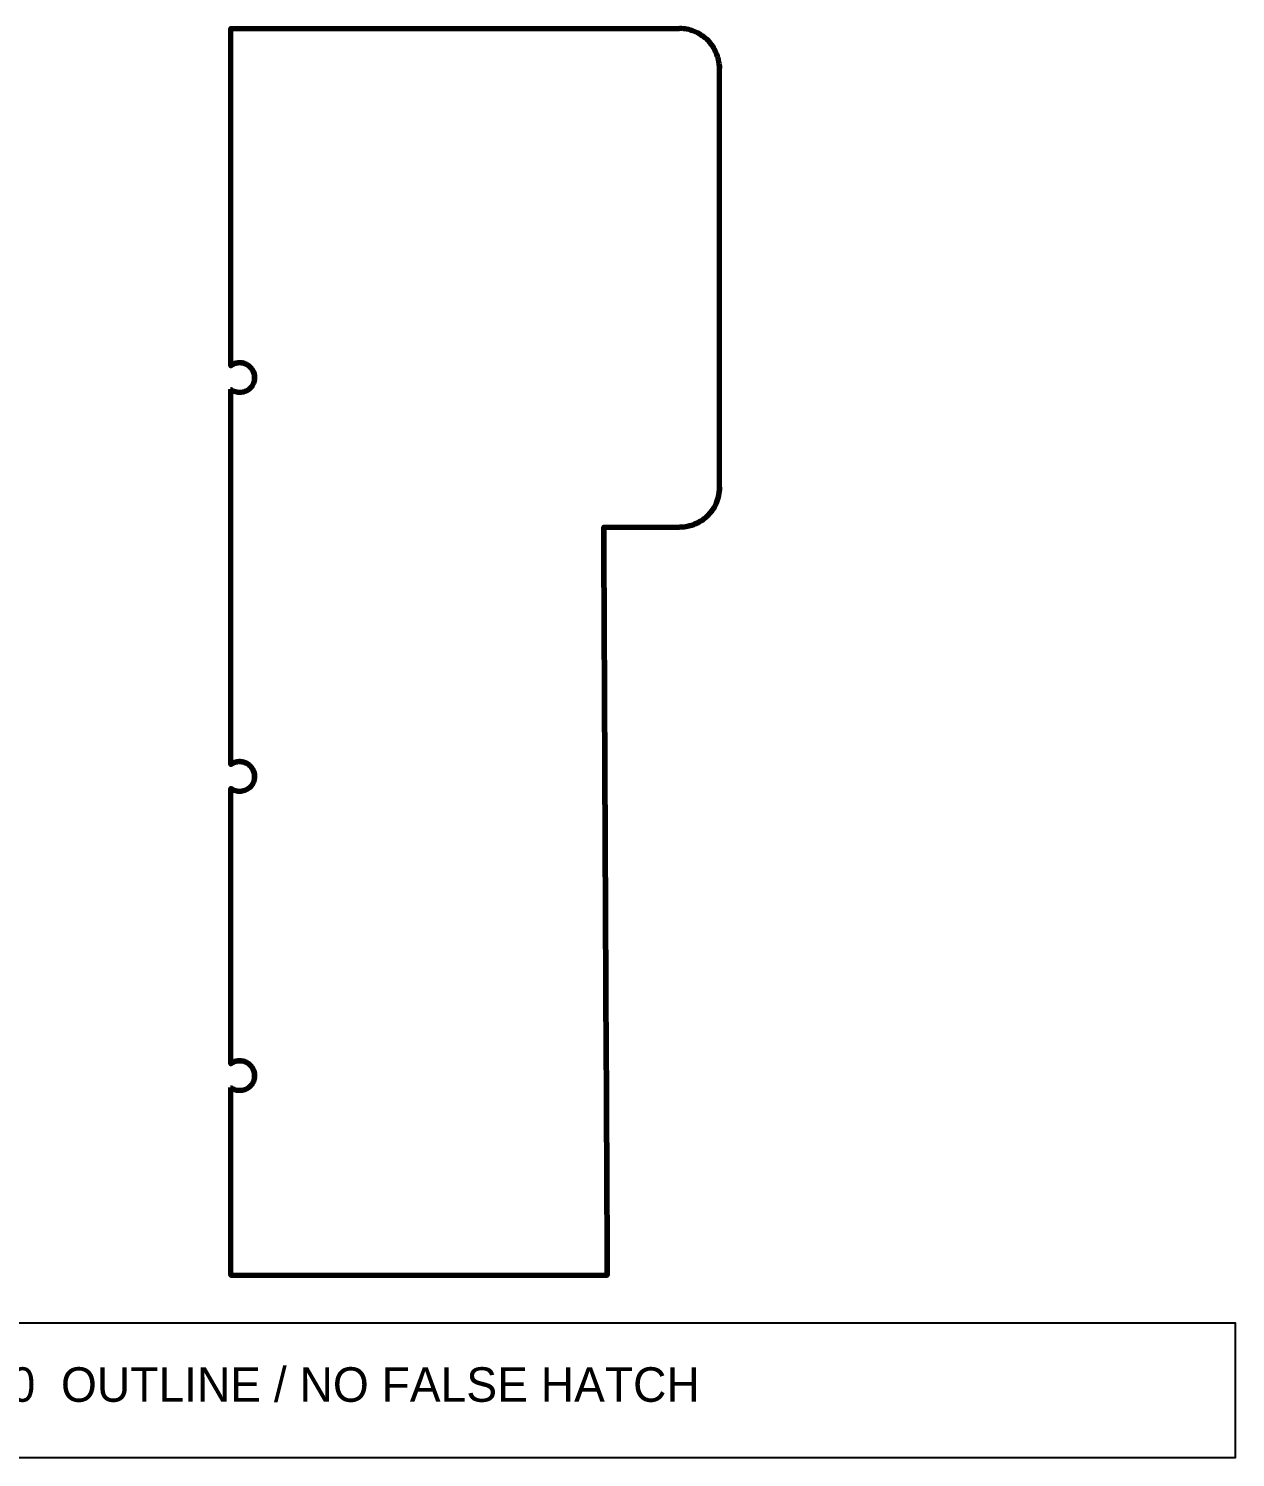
# Model space of a CAD drawing. Header units: millimetres. Extents: x 10 to 410, y 10 to 287.
# Drawn here: x 77.1 to 140, y 91 to 165.5 of the extents above; entities that cross this region are included whole.
import ezdxf
from ezdxf.enums import TextEntityAlignment as Align

# ---------------------------------------------------------------- set-up
doc = ezdxf.new("R2010")
doc.units = ezdxf.units.MM
doc.layers.add('SECTION', color=1, linetype='CONTINUOUS', lineweight=70)
doc.layers.add('TITLE_BLOCK', color=7, linetype='CONTINUOUS', lineweight=25)

msp = doc.modelspace()

# ---------------------------------------------------------------- linework, layer by layer
at = {"layer": 'SECTION'}
for points in [[(87.62, 165.496), (87.62, 165.496), (87.62, 165.496), (87.619, 165.496), (87.619, 165.495), (87.619, 165.495), (87.619, 165.495), (87.619, 165.495), (87.619, 165.495), (87.619, 165.495), (87.619, 165.495), (87.619, 165.495), (87.619, 165.495), (87.619, 165.495), (87.619, 165.495), (87.619, 165.495), (87.619, 165.495), (87.619, 165.495), (87.619, 165.495), (87.619, 165.495), (87.619, 165.495), (87.619, 165.495), (87.619, 165.495), (87.619, 165.495), (87.619, 165.495), (87.619, 165.495), (87.619, 165.495), (87.619, 165.495), (87.619, 165.495), (87.619, 165.495), (87.619, 165.495), (87.619, 165.495)], [(87.619, 147.921), (87.619, 148.487), (87.619, 149.054), (87.619, 149.621), (87.619, 150.188), (87.619, 150.755), (87.619, 151.322), (87.619, 151.889), (87.619, 152.456), (87.619, 153.023), (87.619, 153.59), (87.619, 154.157), (87.619, 154.724), (87.619, 155.29), (87.619, 155.857), (87.619, 156.424), (87.619, 156.991), (87.619, 157.558), (87.619, 158.125), (87.619, 158.692), (87.619, 159.259), (87.619, 159.826), (87.619, 160.393), (87.619, 160.96), (87.619, 161.527), (87.619, 162.094), (87.619, 162.66), (87.619, 163.227), (87.619, 163.794), (87.619, 164.361), (87.619, 164.928), (87.619, 165.495)], [(87.62, 165.499), (88.374, 165.499), (89.129, 165.499), (89.884, 165.499), (90.639, 165.499), (91.394, 165.499), (92.149, 165.499), (92.904, 165.499), (93.659, 165.499), (94.413, 165.499), (95.168, 165.499), (95.923, 165.499), (96.678, 165.499), (97.433, 165.499), (98.188, 165.499), (98.943, 165.498), (99.698, 165.498), (100.452, 165.498), (101.207, 165.498), (101.962, 165.498), (102.717, 165.498), (103.472, 165.498), (104.227, 165.498), (104.982, 165.498), (105.737, 165.498), (106.491, 165.498), (107.246, 165.498), (108.001, 165.498), (108.756, 165.498), (109.511, 165.498), (110.266, 165.498), (111.021, 165.498)], [(87.62, 147.924), (87.62, 148.491), (87.62, 149.058), (87.62, 149.625), (87.62, 150.192), (87.62, 150.759), (87.62, 151.326), (87.62, 151.893), (87.62, 152.46), (87.62, 153.027), (87.62, 153.593), (87.62, 154.16), (87.62, 154.727), (87.62, 155.294), (87.62, 155.861), (87.62, 156.428), (87.62, 156.995), (87.62, 157.562), (87.62, 158.129), (87.62, 158.696), (87.62, 159.263), (87.62, 159.83), (87.62, 160.397), (87.62, 160.963), (87.62, 161.53), (87.62, 162.097), (87.62, 162.664), (87.62, 163.231), (87.62, 163.798), (87.62, 164.365), (87.62, 164.932), (87.62, 165.499)], [(113.085, 163.672), (113.071, 163.768), (113.052, 163.864), (113.029, 163.958), (113.002, 164.051), (112.97, 164.143), (112.934, 164.233), (112.894, 164.322), (112.85, 164.408), (112.802, 164.493), (112.75, 164.575), (112.694, 164.654), (112.634, 164.731), (112.571, 164.805), (112.505, 164.876), (112.435, 164.943), (112.362, 165.008), (112.286, 165.069), (112.208, 165.126), (112.127, 165.18), (112.043, 165.229), (111.958, 165.275), (111.87, 165.317), (111.78, 165.355), (111.689, 165.388), (111.596, 165.417), (111.502, 165.442), (111.407, 165.462), (111.311, 165.478), (111.215, 165.489), (111.118, 165.496), (111.021, 165.498)], [(113.101, 163.418), (113.101, 163.426), (113.101, 163.435), (113.101, 163.443), (113.1, 163.451), (113.1, 163.459), (113.1, 163.468), (113.1, 163.476), (113.1, 163.484), (113.099, 163.492), (113.099, 163.5), (113.099, 163.508), (113.098, 163.517), (113.098, 163.525), (113.098, 163.533), (113.097, 163.541), (113.097, 163.549), (113.096, 163.558), (113.095, 163.566), (113.095, 163.574), (113.094, 163.582), (113.094, 163.59), (113.093, 163.599), (113.092, 163.607), (113.091, 163.615), (113.091, 163.623), (113.09, 163.631), (113.089, 163.639), (113.088, 163.648), (113.087, 163.656), (113.086, 163.664), (113.085, 163.672)], [(113.085, 163.672), (113.086, 163.664), (113.087, 163.656), (113.088, 163.647), (113.089, 163.639), (113.09, 163.631), (113.091, 163.623), (113.091, 163.615), (113.092, 163.606), (113.093, 163.598), (113.094, 163.59), (113.094, 163.582), (113.095, 163.574), (113.095, 163.565), (113.096, 163.557), (113.097, 163.549), (113.097, 163.541), (113.098, 163.533), (113.098, 163.524), (113.098, 163.516), (113.099, 163.508), (113.099, 163.5), (113.099, 163.491), (113.1, 163.483), (113.1, 163.475), (113.1, 163.467), (113.1, 163.459), (113.1, 163.45), (113.101, 163.442), (113.101, 163.434), (113.101, 163.426), (113.101, 163.417)], [(113.101, 141.58), (113.101, 142.285), (113.101, 142.989), (113.101, 143.693), (113.101, 144.398), (113.101, 145.102), (113.101, 145.807), (113.101, 146.511), (113.101, 147.216), (113.101, 147.92), (113.101, 148.625), (113.101, 149.329), (113.101, 150.034), (113.101, 150.738), (113.101, 151.443), (113.101, 152.147), (113.101, 152.851), (113.101, 153.556), (113.101, 154.26), (113.101, 154.965), (113.101, 155.669), (113.101, 156.374), (113.101, 157.078), (113.101, 157.783), (113.101, 158.487), (113.101, 159.192), (113.101, 159.896), (113.101, 160.6), (113.101, 161.305), (113.101, 162.009), (113.101, 162.714), (113.101, 163.418)], [(113.101, 163.418), (113.101, 163.418), (113.101, 163.418), (113.101, 163.418), (113.101, 163.418), (113.101, 163.418), (113.101, 163.418), (113.101, 163.418), (113.101, 163.418), (113.101, 163.418), (113.101, 163.418), (113.101, 163.418), (113.101, 163.418), (113.101, 163.418), (113.101, 163.418), (113.101, 163.418), (113.101, 163.418), (113.101, 163.418), (113.101, 163.418), (113.101, 163.418), (113.101, 163.418), (113.101, 163.418), (113.101, 163.418), (113.101, 163.418), (113.101, 163.418), (113.101, 163.418), (113.101, 163.418), (113.101, 163.417), (113.101, 163.417), (113.101, 163.417), (113.101, 163.417), (113.101, 163.417)], [(113.101, 163.417), (113.101, 163.417), (113.101, 163.417), (113.101, 163.417), (113.101, 163.417), (113.101, 163.417), (113.101, 163.417), (113.101, 163.417), (113.101, 163.417), (113.101, 163.417), (113.101, 163.417), (113.101, 163.417), (113.101, 163.417), (113.101, 163.417), (113.101, 163.417), (113.101, 163.417), (113.101, 163.417), (113.101, 163.417), (113.101, 163.417), (113.101, 163.417), (113.101, 163.417), (113.101, 163.417), (113.101, 163.417), (113.101, 163.417), (113.101, 163.417), (113.101, 163.417), (113.101, 163.417), (113.101, 163.417), (113.101, 163.417), (113.101, 163.417), (113.101, 163.416), (113.101, 163.416)], [(113.101, 141.579), (113.101, 142.284), (113.101, 142.988), (113.101, 143.693), (113.101, 144.397), (113.101, 145.102), (113.101, 145.806), (113.101, 146.51), (113.101, 147.215), (113.101, 147.919), (113.101, 148.624), (113.101, 149.328), (113.101, 150.033), (113.101, 150.737), (113.101, 151.442), (113.101, 152.146), (113.101, 152.851), (113.101, 153.555), (113.101, 154.259), (113.101, 154.964), (113.101, 155.668), (113.101, 156.373), (113.101, 157.077), (113.101, 157.782), (113.101, 158.486), (113.101, 159.191), (113.101, 159.895), (113.101, 160.6), (113.101, 161.304), (113.101, 162.008), (113.101, 162.713), (113.101, 163.417)], [(88.861, 147.197), (88.866, 147.255), (88.867, 147.314), (88.863, 147.373), (88.855, 147.431), (88.843, 147.489), (88.826, 147.546), (88.805, 147.601), (88.78, 147.654), (88.751, 147.705), (88.719, 147.754), (88.682, 147.801), (88.643, 147.844), (88.6, 147.885), (88.554, 147.922), (88.505, 147.955), (88.454, 147.985), (88.401, 148.01), (88.346, 148.032), (88.29, 148.05), (88.233, 148.063), (88.174, 148.072), (88.116, 148.076), (88.057, 148.076), (87.998, 148.071), (87.94, 148.062), (87.882, 148.049), (87.826, 148.032), (87.771, 148.01), (87.718, 147.984), (87.668, 147.954), (87.619, 147.921)], [(87.62, 147.923), (87.62, 147.923), (87.62, 147.923), (87.62, 147.922), (87.62, 147.922), (87.62, 147.922), (87.62, 147.922), (87.62, 147.922), (87.62, 147.922), (87.62, 147.922), (87.62, 147.922), (87.62, 147.922), (87.62, 147.922), (87.62, 147.922), (87.62, 147.922), (87.62, 147.922), (87.62, 147.921), (87.62, 147.921), (87.62, 147.921), (87.62, 147.921), (87.62, 147.921), (87.62, 147.921), (87.62, 147.921), (87.619, 147.921), (87.619, 147.921), (87.619, 147.921), (87.619, 147.921), (87.619, 147.921), (87.619, 147.921), (87.619, 147.921), (87.619, 147.921), (87.619, 147.921)], [(87.62, 147.924), (87.652, 147.948), (87.686, 147.969), (87.722, 147.989), (87.758, 148.007), (87.795, 148.023), (87.832, 148.037), (87.871, 148.05), (87.91, 148.06), (87.949, 148.068), (87.989, 148.074), (88.029, 148.078), (88.07, 148.08), (88.11, 148.08), (88.15, 148.078), (88.19, 148.073), (88.23, 148.067), (88.27, 148.059), (88.308, 148.048), (88.347, 148.036), (88.385, 148.022), (88.421, 148.005), (88.457, 147.987), (88.492, 147.967), (88.526, 147.945), (88.559, 147.922), (88.591, 147.897), (88.621, 147.87), (88.649, 147.841), (88.677, 147.812), (88.702, 147.781), (88.726, 147.748)], [(87.62, 147.924), (87.62, 147.924), (87.62, 147.924), (87.62, 147.924), (87.62, 147.924), (87.62, 147.924), (87.62, 147.924), (87.62, 147.924), (87.62, 147.924), (87.62, 147.924), (87.62, 147.924), (87.62, 147.924), (87.62, 147.924), (87.62, 147.924), (87.62, 147.924), (87.62, 147.924), (87.62, 147.924), (87.62, 147.923), (87.62, 147.923), (87.62, 147.923), (87.62, 147.923), (87.62, 147.923), (87.62, 147.923), (87.62, 147.923), (87.62, 147.923), (87.62, 147.923), (87.62, 147.923), (87.62, 147.923), (87.62, 147.923), (87.62, 147.923), (87.62, 147.923), (87.62, 147.923)], [(88.726, 147.748), (88.764, 147.688), (88.797, 147.625), (88.824, 147.559), (88.844, 147.491), (88.858, 147.421), (88.866, 147.351), (88.867, 147.28), (88.862, 147.209), (88.851, 147.139), (88.833, 147.07), (88.809, 147.003), (88.779, 146.939), (88.743, 146.877), (88.702, 146.819), (88.655, 146.765), (88.604, 146.716), (88.549, 146.671), (88.49, 146.632), (88.427, 146.598), (88.362, 146.57), (88.294, 146.548), (88.225, 146.533), (88.154, 146.523), (88.083, 146.52), (88.012, 146.524), (87.942, 146.534), (87.873, 146.551), (87.805, 146.573), (87.74, 146.602), (87.678, 146.636), (87.62, 146.676)], [(87.619, 127.122), (87.619, 127.753), (87.619, 128.384), (87.619, 129.014), (87.619, 129.645), (87.619, 130.276), (87.619, 130.906), (87.619, 131.537), (87.619, 132.168), (87.619, 132.798), (87.619, 133.429), (87.619, 134.06), (87.619, 134.69), (87.619, 135.321), (87.619, 135.951), (87.619, 136.582), (87.619, 137.213), (87.619, 137.843), (87.619, 138.474), (87.619, 139.105), (87.619, 139.735), (87.619, 140.366), (87.619, 140.997), (87.619, 141.627), (87.619, 142.258), (87.619, 142.889), (87.619, 143.519), (87.619, 144.15), (87.619, 144.781), (87.619, 145.411), (87.619, 146.042), (87.619, 146.673)], [(87.62, 146.673), (87.62, 146.673), (87.62, 146.673), (87.619, 146.673), (87.619, 146.673), (87.619, 146.673), (87.619, 146.673), (87.619, 146.673), (87.619, 146.673), (87.619, 146.673), (87.619, 146.673), (87.619, 146.673), (87.619, 146.673), (87.619, 146.673), (87.619, 146.673), (87.619, 146.673), (87.619, 146.673), (87.619, 146.673), (87.619, 146.673), (87.619, 146.673), (87.619, 146.673), (87.619, 146.673), (87.619, 146.673), (87.619, 146.673), (87.619, 146.673), (87.619, 146.673), (87.619, 146.673), (87.619, 146.673), (87.619, 146.673), (87.619, 146.673), (87.619, 146.673), (87.619, 146.673)], [(87.62, 127.126), (87.62, 127.757), (87.62, 128.387), (87.62, 129.018), (87.62, 129.649), (87.62, 130.279), (87.62, 130.91), (87.62, 131.541), (87.62, 132.171), (87.62, 132.802), (87.62, 133.433), (87.62, 134.063), (87.62, 134.694), (87.62, 135.325), (87.62, 135.955), (87.62, 136.586), (87.62, 137.217), (87.62, 137.847), (87.62, 138.478), (87.62, 139.109), (87.62, 139.739), (87.62, 140.37), (87.62, 141.001), (87.62, 141.631), (87.62, 142.262), (87.62, 142.892), (87.62, 143.523), (87.62, 144.154), (87.62, 144.784), (87.62, 145.415), (87.62, 146.046), (87.62, 146.676)], [(113.101, 141.58), (113.098, 141.475), (113.09, 141.37), (113.077, 141.265), (113.058, 141.161), (113.034, 141.059), (113.005, 140.957), (112.971, 140.858), (112.932, 140.76), (112.888, 140.664), (112.839, 140.571), (112.786, 140.48), (112.728, 140.392), (112.665, 140.307), (112.599, 140.225), (112.528, 140.147), (112.454, 140.073), (112.375, 140.002), (112.294, 139.935), (112.209, 139.873), (112.121, 139.815), (112.03, 139.762), (111.937, 139.713), (111.841, 139.669), (111.743, 139.63), (111.643, 139.596), (111.542, 139.567), (111.439, 139.543), (111.336, 139.524), (111.231, 139.511), (111.126, 139.503), (111.021, 139.5)], [(112.96, 140.825), (112.969, 140.848), (112.977, 140.872), (112.985, 140.895), (112.993, 140.919), (113.001, 140.942), (113.009, 140.966), (113.016, 140.99), (113.023, 141.014), (113.029, 141.038), (113.036, 141.062), (113.042, 141.086), (113.047, 141.11), (113.053, 141.135), (113.058, 141.159), (113.063, 141.183), (113.067, 141.208), (113.072, 141.232), (113.076, 141.257), (113.079, 141.282), (113.083, 141.306), (113.086, 141.331), (113.089, 141.356), (113.091, 141.38), (113.093, 141.405), (113.095, 141.43), (113.097, 141.455), (113.098, 141.48), (113.099, 141.505), (113.1, 141.529), (113.101, 141.554), (113.101, 141.579)], [(113.101, 141.58), (113.101, 141.58), (113.101, 141.58), (113.101, 141.58), (113.101, 141.58), (113.101, 141.58), (113.101, 141.58), (113.101, 141.58), (113.101, 141.58), (113.101, 141.58), (113.101, 141.58), (113.101, 141.58), (113.101, 141.58), (113.101, 141.58), (113.101, 141.58), (113.101, 141.58), (113.101, 141.58), (113.101, 141.58), (113.101, 141.58), (113.101, 141.58), (113.101, 141.58), (113.101, 141.58), (113.101, 141.579), (113.101, 141.579), (113.101, 141.579), (113.101, 141.579), (113.101, 141.579), (113.101, 141.579), (113.101, 141.579), (113.101, 141.579), (113.101, 141.579), (113.101, 141.579)], [(113.101, 141.579), (113.101, 141.579), (113.101, 141.579), (113.101, 141.579), (113.101, 141.579), (113.101, 141.579), (113.101, 141.579), (113.101, 141.579), (113.101, 141.579), (113.101, 141.579), (113.101, 141.579), (113.101, 141.579), (113.101, 141.579), (113.101, 141.579), (113.101, 141.579), (113.101, 141.579), (113.101, 141.579), (113.101, 141.579), (113.101, 141.579), (113.101, 141.579), (113.101, 141.579), (113.101, 141.579), (113.101, 141.579), (113.101, 141.579), (113.101, 141.579), (113.101, 141.578), (113.101, 141.578), (113.101, 141.578), (113.101, 141.578), (113.101, 141.578), (113.101, 141.578), (113.101, 141.578)], [(112.96, 140.825), (112.929, 140.75), (112.896, 140.677), (112.859, 140.605), (112.82, 140.535), (112.779, 140.466), (112.734, 140.398), (112.687, 140.333), (112.638, 140.269), (112.586, 140.208), (112.532, 140.148), (112.475, 140.09), (112.417, 140.035), (112.356, 139.982), (112.293, 139.932), (112.229, 139.884), (112.162, 139.838), (112.094, 139.795), (112.024, 139.755), (111.953, 139.717), (111.88, 139.683), (111.806, 139.651), (111.731, 139.622), (111.655, 139.596), (111.577, 139.573), (111.499, 139.553), (111.421, 139.535), (111.341, 139.522), (111.261, 139.511), (111.181, 139.503), (111.101, 139.498), (111.02, 139.497)], [(107.251, 100.504), (107.245, 101.762), (107.239, 103.02), (107.233, 104.278), (107.227, 105.536), (107.221, 106.794), (107.215, 108.052), (107.209, 109.309), (107.204, 110.567), (107.198, 111.825), (107.192, 113.083), (107.186, 114.341), (107.18, 115.599), (107.174, 116.857), (107.168, 118.115), (107.162, 119.373), (107.157, 120.631), (107.151, 121.889), (107.145, 123.147), (107.139, 124.405), (107.133, 125.663), (107.127, 126.921), (107.121, 128.179), (107.115, 129.437), (107.11, 130.695), (107.104, 131.953), (107.098, 133.211), (107.092, 134.469), (107.086, 135.727), (107.08, 136.985), (107.074, 138.243), (107.069, 139.5)], [(107.069, 139.5), (107.196, 139.5), (107.323, 139.5), (107.451, 139.5), (107.578, 139.5), (107.706, 139.5), (107.833, 139.5), (107.961, 139.5), (108.088, 139.5), (108.216, 139.5), (108.343, 139.5), (108.471, 139.5), (108.598, 139.5), (108.726, 139.5), (108.853, 139.5), (108.981, 139.5), (109.108, 139.5), (109.236, 139.5), (109.363, 139.5), (109.491, 139.5), (109.618, 139.5), (109.746, 139.5), (109.873, 139.5), (110.001, 139.5), (110.128, 139.5), (110.256, 139.5), (110.383, 139.5), (110.511, 139.5), (110.638, 139.5), (110.766, 139.5), (110.893, 139.5), (111.021, 139.5)], [(107.069, 139.5), (107.069, 139.5), (107.069, 139.5), (107.069, 139.5), (107.069, 139.5), (107.069, 139.5), (107.069, 139.5), (107.069, 139.5), (107.069, 139.5), (107.069, 139.5), (107.069, 139.5), (107.069, 139.5), (107.069, 139.5), (107.069, 139.5), (107.069, 139.5), (107.069, 139.5), (107.069, 139.5), (107.069, 139.5), (107.069, 139.5), (107.069, 139.5), (107.069, 139.5), (107.069, 139.5), (107.069, 139.5), (107.069, 139.5), (107.069, 139.5), (107.069, 139.5), (107.069, 139.5), (107.069, 139.5), (107.069, 139.5), (107.069, 139.499), (107.069, 139.499), (107.069, 139.499)], [(107.069, 139.499), (107.074, 138.241), (107.08, 136.984), (107.086, 135.726), (107.092, 134.468), (107.098, 133.21), (107.104, 131.952), (107.11, 130.694), (107.116, 129.436), (107.121, 128.178), (107.127, 126.92), (107.133, 125.662), (107.139, 124.404), (107.145, 123.146), (107.151, 121.888), (107.157, 120.63), (107.163, 119.372), (107.168, 118.114), (107.174, 116.856), (107.18, 115.598), (107.186, 114.34), (107.192, 113.082), (107.198, 111.824), (107.204, 110.566), (107.21, 109.308), (107.215, 108.05), (107.221, 106.793), (107.227, 105.535), (107.233, 104.277), (107.239, 103.019), (107.245, 101.761), (107.251, 100.503)], [(107.069, 139.497), (107.196, 139.497), (107.324, 139.497), (107.451, 139.497), (107.578, 139.497), (107.706, 139.497), (107.833, 139.497), (107.961, 139.497), (108.088, 139.497), (108.216, 139.497), (108.343, 139.497), (108.471, 139.497), (108.598, 139.497), (108.726, 139.497), (108.853, 139.497), (108.981, 139.497), (109.108, 139.497), (109.236, 139.497), (109.363, 139.497), (109.491, 139.497), (109.618, 139.497), (109.745, 139.497), (109.873, 139.497), (110, 139.497), (110.128, 139.497), (110.255, 139.497), (110.383, 139.497), (110.51, 139.497), (110.638, 139.497), (110.765, 139.497), (110.893, 139.497), (111.02, 139.497)], [(111.021, 139.5), (111.021, 139.5), (111.021, 139.5), (111.021, 139.5), (111.021, 139.5), (111.021, 139.5), (111.021, 139.5), (111.021, 139.499), (111.021, 139.499), (111.021, 139.499), (111.021, 139.499), (111.021, 139.499), (111.021, 139.499), (111.021, 139.499), (111.021, 139.499), (111.021, 139.499), (111.021, 139.498), (111.021, 139.498), (111.021, 139.498), (111.021, 139.498), (111.021, 139.498), (111.021, 139.498), (111.02, 139.498), (111.02, 139.498), (111.02, 139.497), (111.02, 139.497), (111.02, 139.497), (111.02, 139.497), (111.02, 139.497), (111.02, 139.497), (111.02, 139.497), (111.02, 139.497)], [(88.861, 126.398), (88.866, 126.457), (88.867, 126.516), (88.863, 126.575), (88.855, 126.633), (88.843, 126.691), (88.826, 126.747), (88.805, 126.802), (88.78, 126.856), (88.751, 126.907), (88.719, 126.956), (88.682, 127.002), (88.643, 127.046), (88.6, 127.086), (88.554, 127.123), (88.505, 127.157), (88.454, 127.186), (88.401, 127.212), (88.346, 127.234), (88.29, 127.251), (88.233, 127.265), (88.174, 127.273), (88.116, 127.278), (88.057, 127.278), (87.998, 127.273), (87.94, 127.264), (87.882, 127.251), (87.826, 127.233), (87.771, 127.212), (87.718, 127.186), (87.668, 127.156), (87.619, 127.122)], [(87.62, 127.124), (87.62, 127.124), (87.62, 127.124), (87.62, 127.124), (87.62, 127.124), (87.62, 127.124), (87.62, 127.124), (87.62, 127.124), (87.62, 127.124), (87.62, 127.124), (87.62, 127.124), (87.62, 127.124), (87.62, 127.124), (87.62, 127.123), (87.62, 127.123), (87.62, 127.123), (87.62, 127.123), (87.62, 127.123), (87.62, 127.123), (87.62, 127.123), (87.62, 127.123), (87.62, 127.123), (87.62, 127.123), (87.619, 127.123), (87.619, 127.123), (87.619, 127.123), (87.619, 127.123), (87.619, 127.123), (87.619, 127.122), (87.619, 127.122), (87.619, 127.122), (87.619, 127.122)], [(87.62, 127.126), (87.652, 127.149), (87.686, 127.171), (87.722, 127.191), (87.758, 127.209), (87.795, 127.225), (87.832, 127.239), (87.871, 127.251), (87.91, 127.262), (87.949, 127.27), (87.989, 127.276), (88.029, 127.28), (88.07, 127.282), (88.11, 127.282), (88.15, 127.28), (88.19, 127.275), (88.23, 127.269), (88.27, 127.261), (88.308, 127.25), (88.347, 127.238), (88.385, 127.223), (88.421, 127.207), (88.457, 127.189), (88.492, 127.169), (88.526, 127.147), (88.559, 127.123), (88.591, 127.098), (88.621, 127.072), (88.649, 127.043), (88.677, 127.013), (88.702, 126.982), (88.726, 126.95)], [(87.62, 127.126), (87.62, 127.126), (87.62, 127.126), (87.62, 127.126), (87.62, 127.126), (87.62, 127.126), (87.62, 127.126), (87.62, 127.126), (87.62, 127.126), (87.62, 127.126), (87.62, 127.126), (87.62, 127.126), (87.62, 127.125), (87.62, 127.125), (87.62, 127.125), (87.62, 127.125), (87.62, 127.125), (87.62, 127.125), (87.62, 127.125), (87.62, 127.125), (87.62, 127.125), (87.62, 127.125), (87.62, 127.125), (87.62, 127.125), (87.62, 127.125), (87.62, 127.125), (87.62, 127.125), (87.62, 127.125), (87.62, 127.125), (87.62, 127.125), (87.62, 127.125), (87.62, 127.124)], [(88.726, 126.95), (88.764, 126.89), (88.797, 126.827), (88.824, 126.761), (88.844, 126.693), (88.858, 126.623), (88.866, 126.552), (88.867, 126.481), (88.862, 126.41), (88.851, 126.34), (88.833, 126.272), (88.809, 126.205), (88.779, 126.14), (88.743, 126.079), (88.702, 126.021), (88.655, 125.967), (88.604, 125.918), (88.549, 125.873), (88.49, 125.834), (88.427, 125.8), (88.362, 125.772), (88.294, 125.75), (88.225, 125.734), (88.154, 125.725), (88.083, 125.722), (88.012, 125.726), (87.942, 125.736), (87.873, 125.752), (87.805, 125.775), (87.74, 125.804), (87.678, 125.838), (87.62, 125.878)], [(87.62, 125.875), (87.62, 125.875), (87.62, 125.875), (87.619, 125.875), (87.619, 125.875), (87.619, 125.875), (87.619, 125.875), (87.619, 125.875), (87.619, 125.875), (87.619, 125.875), (87.619, 125.875), (87.619, 125.875), (87.619, 125.875), (87.619, 125.875), (87.619, 125.875), (87.619, 125.875), (87.619, 125.875), (87.619, 125.875), (87.619, 125.875), (87.619, 125.875), (87.619, 125.875), (87.619, 125.875), (87.619, 125.875), (87.619, 125.875), (87.619, 125.875), (87.619, 125.874), (87.619, 125.874), (87.619, 125.874), (87.619, 125.874), (87.619, 125.874), (87.619, 125.874), (87.619, 125.874)], [(87.619, 111.524), (87.619, 111.987), (87.619, 112.449), (87.619, 112.912), (87.619, 113.375), (87.619, 113.838), (87.619, 114.301), (87.619, 114.764), (87.619, 115.227), (87.619, 115.69), (87.619, 116.153), (87.619, 116.616), (87.619, 117.079), (87.619, 117.542), (87.619, 118.005), (87.619, 118.468), (87.619, 118.93), (87.619, 119.393), (87.619, 119.856), (87.619, 120.319), (87.619, 120.782), (87.619, 121.245), (87.619, 121.708), (87.619, 122.171), (87.619, 122.634), (87.619, 123.097), (87.619, 123.56), (87.619, 124.023), (87.619, 124.486), (87.619, 124.949), (87.619, 125.411), (87.619, 125.874)], [(87.62, 111.527), (87.62, 111.99), (87.62, 112.453), (87.62, 112.916), (87.62, 113.379), (87.62, 113.842), (87.62, 114.305), (87.62, 114.768), (87.62, 115.231), (87.62, 115.694), (87.62, 116.157), (87.62, 116.62), (87.62, 117.083), (87.62, 117.545), (87.62, 118.008), (87.62, 118.471), (87.62, 118.934), (87.62, 119.397), (87.62, 119.86), (87.62, 120.323), (87.62, 120.786), (87.62, 121.249), (87.62, 121.712), (87.62, 122.175), (87.62, 122.638), (87.62, 123.101), (87.62, 123.564), (87.62, 124.026), (87.62, 124.489), (87.62, 124.952), (87.62, 125.415), (87.62, 125.878)], [(88.861, 110.8), (88.866, 110.858), (88.867, 110.917), (88.863, 110.976), (88.855, 111.034), (88.843, 111.092), (88.826, 111.149), (88.805, 111.204), (88.78, 111.257), (88.751, 111.308), (88.719, 111.357), (88.682, 111.404), (88.643, 111.447), (88.6, 111.488), (88.554, 111.525), (88.505, 111.558), (88.454, 111.588), (88.401, 111.614), (88.346, 111.635), (88.29, 111.653), (88.233, 111.666), (88.174, 111.675), (88.116, 111.679), (88.057, 111.679), (87.998, 111.674), (87.94, 111.666), (87.882, 111.652), (87.826, 111.635), (87.771, 111.613), (87.718, 111.587), (87.668, 111.557), (87.619, 111.524)], [(87.62, 111.526), (87.62, 111.526), (87.62, 111.526), (87.62, 111.526), (87.62, 111.525), (87.62, 111.525), (87.62, 111.525), (87.62, 111.525), (87.62, 111.525), (87.62, 111.525), (87.62, 111.525), (87.62, 111.525), (87.62, 111.525), (87.62, 111.525), (87.62, 111.525), (87.62, 111.525), (87.62, 111.525), (87.62, 111.524), (87.62, 111.524), (87.62, 111.524), (87.62, 111.524), (87.62, 111.524), (87.62, 111.524), (87.619, 111.524), (87.619, 111.524), (87.619, 111.524), (87.619, 111.524), (87.619, 111.524), (87.619, 111.524), (87.619, 111.524), (87.619, 111.524), (87.619, 111.524)], [(87.62, 111.527), (87.652, 111.551), (87.686, 111.572), (87.722, 111.592), (87.758, 111.61), (87.795, 111.626), (87.832, 111.64), (87.871, 111.653), (87.91, 111.663), (87.949, 111.671), (87.989, 111.677), (88.029, 111.681), (88.07, 111.683), (88.11, 111.683), (88.15, 111.681), (88.19, 111.677), (88.23, 111.67), (88.27, 111.662), (88.308, 111.651), (88.347, 111.639), (88.385, 111.625), (88.421, 111.608), (88.457, 111.59), (88.492, 111.57), (88.526, 111.548), (88.559, 111.525), (88.591, 111.5), (88.621, 111.473), (88.649, 111.445), (88.677, 111.415), (88.702, 111.384), (88.726, 111.351)], [(87.62, 111.527), (87.62, 111.527), (87.62, 111.527), (87.62, 111.527), (87.62, 111.527), (87.62, 111.527), (87.62, 111.527), (87.62, 111.527), (87.62, 111.527), (87.62, 111.527), (87.62, 111.527), (87.62, 111.527), (87.62, 111.527), (87.62, 111.527), (87.62, 111.527), (87.62, 111.527), (87.62, 111.527), (87.62, 111.527), (87.62, 111.527), (87.62, 111.526), (87.62, 111.526), (87.62, 111.526), (87.62, 111.526), (87.62, 111.526), (87.62, 111.526), (87.62, 111.526), (87.62, 111.526), (87.62, 111.526), (87.62, 111.526), (87.62, 111.526), (87.62, 111.526), (87.62, 111.526)], [(88.726, 111.351), (88.764, 111.291), (88.797, 111.228), (88.824, 111.162), (88.844, 111.094), (88.858, 111.024), (88.866, 110.954), (88.867, 110.883), (88.862, 110.812), (88.851, 110.742), (88.833, 110.673), (88.809, 110.606), (88.779, 110.542), (88.743, 110.48), (88.702, 110.422), (88.655, 110.368), (88.604, 110.319), (88.549, 110.274), (88.49, 110.235), (88.427, 110.201), (88.362, 110.173), (88.294, 110.151), (88.225, 110.136), (88.154, 110.126), (88.083, 110.124), (88.012, 110.127), (87.942, 110.137), (87.873, 110.154), (87.805, 110.176), (87.74, 110.205), (87.678, 110.239), (87.62, 110.279)], [(87.619, 100.501), (87.619, 100.816), (87.619, 101.131), (87.619, 101.447), (87.619, 101.762), (87.619, 102.077), (87.619, 102.393), (87.619, 102.708), (87.619, 103.023), (87.619, 103.339), (87.619, 103.654), (87.619, 103.969), (87.619, 104.284), (87.619, 104.6), (87.619, 104.915), (87.619, 105.23), (87.619, 105.546), (87.619, 105.861), (87.619, 106.176), (87.619, 106.492), (87.619, 106.807), (87.619, 107.122), (87.619, 107.438), (87.619, 107.753), (87.619, 108.068), (87.619, 108.384), (87.619, 108.699), (87.619, 109.014), (87.619, 109.33), (87.619, 109.645), (87.619, 109.96), (87.619, 110.276)], [(87.62, 110.276), (87.62, 110.276), (87.62, 110.276), (87.619, 110.276), (87.619, 110.276), (87.619, 110.276), (87.619, 110.276), (87.619, 110.276), (87.619, 110.276), (87.619, 110.276), (87.619, 110.276), (87.619, 110.276), (87.619, 110.276), (87.619, 110.276), (87.619, 110.276), (87.619, 110.276), (87.619, 110.276), (87.619, 110.276), (87.619, 110.276), (87.619, 110.276), (87.619, 110.276), (87.619, 110.276), (87.619, 110.276), (87.619, 110.276), (87.619, 110.276), (87.619, 110.276), (87.619, 110.276), (87.619, 110.276), (87.619, 110.276), (87.619, 110.276), (87.619, 110.276), (87.619, 110.276)], [(87.62, 100.504), (87.62, 100.82), (87.62, 101.135), (87.62, 101.45), (87.62, 101.766), (87.62, 102.081), (87.62, 102.396), (87.62, 102.712), (87.62, 103.027), (87.62, 103.342), (87.62, 103.658), (87.62, 103.973), (87.62, 104.288), (87.62, 104.604), (87.62, 104.919), (87.62, 105.234), (87.62, 105.55), (87.62, 105.865), (87.62, 106.18), (87.62, 106.496), (87.62, 106.811), (87.62, 107.126), (87.62, 107.442), (87.62, 107.757), (87.62, 108.072), (87.62, 108.388), (87.62, 108.703), (87.62, 109.018), (87.62, 109.334), (87.62, 109.649), (87.62, 109.964), (87.62, 110.279)], [(87.62, 100.503), (87.62, 100.503), (87.62, 100.503), (87.62, 100.502), (87.62, 100.502), (87.62, 100.502), (87.62, 100.502), (87.62, 100.502), (87.62, 100.502), (87.62, 100.502), (87.62, 100.502), (87.62, 100.502), (87.62, 100.502), (87.62, 100.502), (87.62, 100.502), (87.62, 100.502), (87.62, 100.501), (87.62, 100.501), (87.62, 100.501), (87.62, 100.501), (87.62, 100.501), (87.62, 100.501), (87.62, 100.501), (87.619, 100.501), (87.619, 100.501), (87.619, 100.501), (87.619, 100.501), (87.619, 100.501), (87.619, 100.501), (87.619, 100.501), (87.619, 100.501), (87.619, 100.501)], [(87.619, 100.501), (88.252, 100.501), (88.886, 100.501), (89.519, 100.5), (90.152, 100.5), (90.785, 100.5), (91.419, 100.5), (92.052, 100.5), (92.685, 100.5), (93.318, 100.5), (93.952, 100.5), (94.585, 100.5), (95.218, 100.5), (95.851, 100.5), (96.485, 100.5), (97.118, 100.5), (97.751, 100.5), (98.384, 100.5), (99.018, 100.5), (99.651, 100.5), (100.284, 100.5), (100.917, 100.5), (101.551, 100.5), (102.184, 100.5), (102.817, 100.5), (103.45, 100.5), (104.084, 100.5), (104.717, 100.5), (105.35, 100.5), (105.984, 100.5), (106.617, 100.5), (107.25, 100.5)], [(87.62, 100.504), (88.253, 100.504), (88.886, 100.504), (89.519, 100.504), (90.153, 100.504), (90.786, 100.504), (91.419, 100.504), (92.052, 100.504), (92.686, 100.504), (93.319, 100.504), (93.952, 100.504), (94.585, 100.504), (95.219, 100.504), (95.852, 100.504), (96.485, 100.504), (97.118, 100.504), (97.752, 100.504), (98.385, 100.504), (99.018, 100.504), (99.651, 100.504), (100.285, 100.504), (100.918, 100.504), (101.551, 100.504), (102.184, 100.504), (102.818, 100.504), (103.451, 100.504), (104.084, 100.504), (104.717, 100.504), (105.351, 100.504), (105.984, 100.504), (106.617, 100.504), (107.251, 100.504)], [(87.62, 100.504), (87.62, 100.504), (87.62, 100.504), (87.62, 100.504), (87.62, 100.504), (87.62, 100.504), (87.62, 100.504), (87.62, 100.504), (87.62, 100.504), (87.62, 100.504), (87.62, 100.504), (87.62, 100.504), (87.62, 100.504), (87.62, 100.504), (87.62, 100.504), (87.62, 100.504), (87.62, 100.504), (87.62, 100.503), (87.62, 100.503), (87.62, 100.503), (87.62, 100.503), (87.62, 100.503), (87.62, 100.503), (87.62, 100.503), (87.62, 100.503), (87.62, 100.503), (87.62, 100.503), (87.62, 100.503), (87.62, 100.503), (87.62, 100.503), (87.62, 100.503), (87.62, 100.503)], [(107.251, 100.503), (107.251, 100.503), (107.251, 100.503), (107.251, 100.502), (107.251, 100.502), (107.251, 100.502), (107.251, 100.502), (107.251, 100.502), (107.251, 100.502), (107.251, 100.502), (107.251, 100.502), (107.251, 100.502), (107.251, 100.502), (107.251, 100.502), (107.25, 100.501), (107.25, 100.501), (107.25, 100.501), (107.25, 100.501), (107.25, 100.501), (107.25, 100.501), (107.25, 100.501), (107.25, 100.501), (107.25, 100.501), (107.25, 100.501), (107.25, 100.501), (107.25, 100.501), (107.25, 100.5), (107.25, 100.5), (107.25, 100.5), (107.25, 100.5), (107.25, 100.5), (107.25, 100.5)], [(107.251, 100.504), (107.251, 100.504), (107.251, 100.504), (107.251, 100.504), (107.251, 100.504), (107.251, 100.504), (107.251, 100.504), (107.251, 100.504), (107.251, 100.504), (107.251, 100.503), (107.251, 100.503), (107.251, 100.503), (107.251, 100.503), (107.251, 100.503), (107.251, 100.503), (107.251, 100.503), (107.251, 100.503), (107.251, 100.503), (107.251, 100.503), (107.251, 100.503), (107.251, 100.503), (107.251, 100.503), (107.251, 100.503), (107.251, 100.503), (107.251, 100.503), (107.251, 100.503), (107.251, 100.503), (107.251, 100.503), (107.251, 100.503), (107.251, 100.503), (107.251, 100.503), (107.251, 100.503)]]:
    msp.add_lwpolyline(points, dxfattribs=at)
at = {"layer": 'TITLE_BLOCK'}
msp.add_lwpolyline([(16, 91), (140, 91), (140, 98), (16, 98)], close=True, dxfattribs=at)

# ---------------------------------------------------------------- texts
msp.add_text('TRUE BREP SECTION X=0.00  OUTLINE / NO FALSE HATCH', height=1.8, dxfattribs=at).set_placement((78, 94.8), align=Align.MIDDLE_CENTER)

doc.saveas('drawing.dxf')
